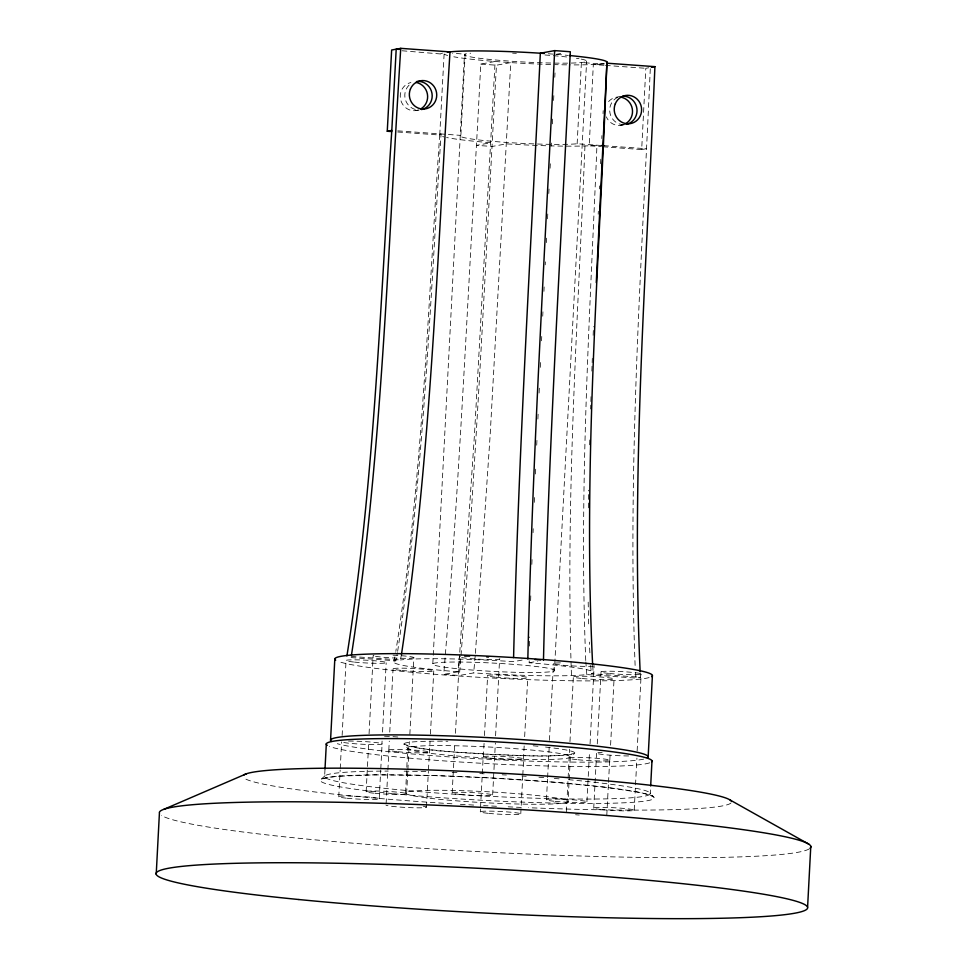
<?xml version="1.0" encoding="UTF-8"?>
<svg xmlns="http://www.w3.org/2000/svg" width="967" height="967" viewBox="0 0 967 967"><rect width="100%" height="100%" fill="white"/><g stroke="black" fill="none" stroke-linecap="round" stroke-linejoin="round"><path stroke-width="0.73" stroke-dasharray="4.83 3.63" d="M640.239 673.068L640.553 677.263L591.357 673.721A99.891 6.793 3 0 0 529.179 662.77L529.215 660.062M588.359 507.844L588.649 490.221M529.433 646.053L529.626 636.987M589.652 444.82L589.87 436.528M530.629 600.676L530.81 594.874M591.03 396.688L590.644 408.981M591.864 371.074L592.312 358.382M531.85 564.39L532.068 558.672M593.146 335.319L593.472 326.604M533.059 532.66L533.204 528.719M534.28 502.369L534.497 497.002M535.476 473.999L535.766 467.17M536.721 445.207L536.975 439.695M537.894 419.049L538.148 413.55M539.09 393.025L539.344 387.574M598.198 214.227L598.331 211.241M541.544 340.783L541.75 336.456M540.287 367.351L540.541 362.033M600.567 163.665L600.785 159.204M599.371 188.916L599.504 185.93M405.584 792.626L407.723 748.446L408.195 748.966L403.868 744.167C431.524 753.088 462.166 751.613 491.055 754.429C518.771 754.768 547.298 758.575 574.64 753.39L570.361 757.221A81.542 5.548 3 0 1 443.382 754.78A81.542 5.548 3 0 1 453.68 745.726A81.542 5.548 3 0 1 570.361 757.221L568.016 801.909A81.542 5.548 3 0 1 441.037 799.467A81.542 5.548 3 0 1 451.347 790.414A81.542 5.548 3 0 1 568.016 801.909M545.231 264.837L545.376 261.876M543.938 291.357L544.143 286.957M542.729 316.197L542.934 311.833M584.95 145.957C577.819 322.349 565.453 498.984 571.461 675.582M601.788 138.523L601.933 135.585M602.864 146.766L641.677 149.559L645.811 68.306L649.22 67.678M550.09 168.222L550.32 163.774M551.226 146.005L551.371 143.043M548.809 193.509L549.026 189.036M546.343 242.596L546.56 238.148M547.527 218.808L547.83 212.861M603.033 113.61L603.178 110.685M324.985 769.418L324.598 776.803L324.997 775.788L320.73 779.62L326.205 777.734L338.317 776.223L374.628 774.857L431.487 775.498L491.611 777.988L555.01 782.267L604.508 787.15L638.45 792.203L649.147 794.814L653.813 797.086L649.969 792.831L650.259 793.859L650.646 786.473M338.752 796.844L340.154 770.119M340.227 768.644L341.629 741.919M342.125 735.524L346.077 660.292M369.068 733.796L373.165 655.566M366.142 791.84L368.79 741.375M381.917 744.106L382.074 741.097M382.545 732.079L386.171 662.866M379.221 798.645L380.696 770.445M380.78 768.958L382.098 743.732M388.807 750.138L389.278 741.109M389.749 732.092L393.061 668.898M386.111 803.698L388.915 750.259M406.623 793.653L407.784 771.388M407.869 769.901L409.343 741.701M409.851 734.328L413.864 657.596A20.392 1.39 3 0 0 392.856 655.155M432.817 663.7L464.474 54.66M601.438 145.509L577.142 143.757A61.163 4.158 3 0 1 504.242 142.27A61.163 4.158 3 0 1 460.884 135.392L465.151 54.14L452.496 53.233M426.507 806.986L428.381 771.364M428.454 769.877L430.049 741.641M430.448 734.122L433.76 670.929M459.772 652.205L474.543 433.446L495.116 61.477L480.792 64.088L477.819 120.537C467.387 305.197 458.999 490.027 443.744 674.374L459.385 675.51L473.685 672.899A99.891 6.793 3 0 0 586.812 674.555L636.008 678.097L640.553 677.263M452.169 793.109L454.816 742.632M455.469 733.288L459.494 656.557M475.413 653.329L490.184 434.582L510.757 62.601L496.434 65.212L496.168 70.458C484.963 272.186 475.849 474.108 459.385 675.51M480.309 811.966L480.466 808.992M480.539 807.505L483.186 757.04M483.367 756.653L484.08 743.115M484.467 735.597L487.622 675.413M492.65 794.91L495.37 742.958M495.575 735.863L499.601 659.131M552.362 123.885L552.665 118.022M553.571 100.471L553.873 94.645M554.78 77.275L555.01 72.948M523.473 759.228L524.187 745.69M524.658 736.661L527.728 677.988M520.778 813.767L522.724 776.658M522.796 775.171L523.655 758.853M577.142 143.757L581.397 62.517L604.073 64.148M546.44 799.89L547.527 779.112M547.612 777.625L549.244 746.451M549.449 740.347L553.462 663.604M554.405 670.844A61.163 4.158 3 0 0 468.306 662.153A61.163 4.158 3 0 0 458.116 668.801A61.163 4.158 3 0 0 554.405 670.844L586.631 61.102M566.408 811.748L569.575 749.159M569.962 741.641L573.358 676.948M586.921 801.703L589.556 751.226M590.063 743.877L594.161 665.647M593.726 808.231L596.603 753.305M597.268 743.889L601.051 671.678M606.805 815.036L608.436 783.862M608.521 782.376L609.681 760.11M609.802 760.219L610.189 752.701M610.588 745.182L614.057 678.979M650.283 68.79C641.459 268.004 627.402 467.545 635.174 667M637.132 750.984L641.157 674.241M634.207 810.032L635.452 786.28M635.524 784.793L636.927 758.08M439.731 134.788C427.716 307.071 422.821 480.526 395.829 651.359M459.555 654.816L458.044 671.775L443.744 674.374M475.196 655.952L473.685 672.899M394.04 661.658L395.576 652.834M397.655 651.299C423.328 480.031 429.964 306.599 441.073 133.966A81.687 5.56 3 0 0 443.986 136.903M351.142 657.596L395.866 660.812L397.401 652.725M351.214 656.436L400.411 659.977L401.438 654.586M555.977 54.345L561.706 53.306M415.701 110.625L419.11 110.008M620.488 96.434L617.079 97.063A14.275 13.683 79.7 0 0 607.022 103.807M620.584 125.372L625.129 124.55M641.677 149.559L646.222 148.737L604.423 145.727M522.12 660.074L513.537 661.646A99.891 6.793 3 0 0 400.411 659.977M529.179 662.77L537.761 661.198M402.103 50.767L444.602 54.297A81.542 5.548 3 0 0 447.648 55.47M604 65.297L593.327 64.523L589.205 145.787L601.365 146.658M605.499 65.405L645.811 68.306M480.792 64.088L496.434 65.212M397.775 130.847L460.884 135.392M397.715 131.995L439.731 135.029L444.131 53.789A81.542 5.548 3 0 1 444.457 53.173M590.68 665.489L591.357 673.721M586.812 674.555L585.845 661.936M635.585 672.548L636.008 678.097M585.736 660.485C578.822 488.698 589.93 316.801 596.953 145.183A81.687 5.56 3 0 1 506.466 143.853L492.143 146.464L476.501 145.34L490.825 142.729A81.687 5.56 3 0 1 446.597 137.495M592.711 665.586L593.194 672.875M589.87 652.81L589.338 642.1M588.673 623.872L588.19 602.054M643.659 759.119A159.023 10.818 3 0 1 493.653 759.566A159.023 10.818 3 0 1 337.314 743.708M649.111 677.577A159.023 10.818 3 0 1 493.835 678.109A159.023 10.818 3 0 1 338.208 661.392M628.61 755.952A20.392 1.39 3 0 1 601.414 754.308A20.392 1.39 3 0 1 602.163 752.483M384.528 736.225A20.392 1.39 3 0 1 400.459 737.253M413.828 657.548A20.392 1.39 3 0 1 395.551 658.068A20.392 1.39 3 0 1 373.347 655.711M373.467 655.288A20.392 1.39 3 0 1 373.939 655.179M593.4 666.021A20.392 1.39 3 0 1 562.008 665.139A20.392 1.39 3 0 1 562.129 662.878M499.794 658.745A20.392 1.39 3 0 1 476.985 659.083A20.392 1.39 3 0 1 460.473 656.363M348.519 741.085A20.392 1.39 3 0 1 378.919 742.958A20.392 1.39 3 0 1 370.542 744.53A20.392 1.39 3 0 1 342.439 742.221M458.044 671.775A99.891 6.793 3 0 1 395.866 660.812M604.278 63.435A81.542 5.548 3 0 1 570.506 64.886M566.662 64.849A81.542 5.548 3 0 1 554.695 64.62M550.622 64.499A81.542 5.548 3 0 1 453.825 56.799M548.349 53.765A81.542 5.548 3 0 1 568.185 55.409M601.087 63.931A81.542 5.548 3 0 1 596.542 64.753M440.916 53.56A81.542 5.548 3 0 1 442.548 53.161M581.24 59.108A61.163 4.158 3 0 1 524.585 62.033A61.163 4.158 3 0 1 470.675 53.221M512.619 53.161A61.163 4.158 3 0 1 516.342 53.318M544.941 54.974A61.163 4.158 3 0 1 567.158 57.029M576.392 58.262A61.163 4.158 3 0 1 578.979 58.685M415.266 109.44A14.275 13.683 79.7 0 1 410.443 83.984M623.86 124.634A14.275 13.683 79.7 0 1 617.756 97.304M418.288 110.057A14.275 13.683 79.7 0 1 400.749 100.109A14.275 13.683 79.7 0 1 410.89 82.533M623.171 124.803A14.275 13.683 79.7 0 1 606.333 116.874M545.533 747.056A85.628 5.826 3 0 1 546.899 755.831A85.628 5.826 3 0 1 419.883 748.289A85.628 5.826 3 0 1 447.842 741.254M533.155 745.787A85.628 5.826 3 0 1 538.583 746.319M649.703 762.818A163.097 11.096 3 0 1 491.659 763.821A163.097 11.096 3 0 1 329.505 746.451M568.451 779.668A163.097 11.096 3 0 1 616.873 798.573A163.097 11.096 3 0 1 372.428 786.945A163.097 11.096 3 0 1 388.226 771.098M404.121 771.183A163.097 11.096 3 0 1 428.623 771.654M452.145 772.391A163.097 11.096 3 0 1 459.422 772.669M479.801 773.588A163.097 11.096 3 0 1 484.201 773.805M502.163 774.785A163.097 11.096 3 0 1 506.394 775.038M521.95 776.018A163.097 11.096 3 0 1 526.205 776.308M538.945 777.226A163.097 11.096 3 0 1 544.542 777.649M554.272 778.435A163.097 11.096 3 0 1 561.078 779.015M730.883 803.069A244.639 16.644 3 0 1 528.526 807.711M521.286 807.421A244.639 16.644 3 0 1 508.183 806.829M496.482 806.273A244.639 16.644 3 0 1 483.573 805.608M473.637 805.064A244.639 16.644 3 0 1 459.192 804.23M451.94 803.782A244.639 16.644 3 0 1 244.385 778.302M809.053 848.99A326.193 22.181 3 0 1 485.893 852.024A326.193 22.181 3 0 1 161.32 815.314M423.22 806.2A20.392 1.39 3 0 1 412.353 807.723A20.392 1.39 3 0 1 385.918 805.052M579.257 815.048A20.392 1.39 3 0 1 575.546 814.722M491.792 758.479A20.392 1.39 3 0 0 523.703 759.119A20.392 1.39 3 0 0 494.753 756.23A20.392 1.39 3 0 0 491.792 758.479M496.059 677.226A20.392 1.39 3 0 0 527.97 677.867A20.392 1.39 3 0 0 499.02 674.99A20.392 1.39 3 0 0 496.059 677.226M578.048 759.76A20.392 1.39 3 0 0 609.754 760.364A20.392 1.39 3 0 0 580.538 757.487A20.392 1.39 3 0 0 578.048 759.76M582.303 678.52A20.392 1.39 3 0 0 614.021 679.112A20.392 1.39 3 0 0 584.793 676.247A20.392 1.39 3 0 0 582.303 678.52M609.476 673.491A20.392 1.39 3 0 0 641.387 674.132A20.392 1.39 3 0 0 612.437 671.255A20.392 1.39 3 0 0 609.476 673.491M397.751 751.71A20.392 1.39 3 0 0 429.457 752.314A20.392 1.39 3 0 0 400.241 749.449A20.392 1.39 3 0 0 397.751 751.71M402.006 670.469A20.392 1.39 3 0 0 433.724 671.074A20.392 1.39 3 0 0 404.496 668.197A20.392 1.39 3 0 0 402.006 670.469M354.502 662.105A20.392 1.39 3 0 0 386.413 662.758A20.392 1.39 3 0 0 357.464 659.869A20.392 1.39 3 0 0 354.502 662.105M393.412 793.665A167.17 11.374 3 0 0 653.728 798.657A167.17 11.374 3 0 0 414.541 775.099A167.17 11.374 3 0 0 393.412 793.665M602.139 809.645A20.392 1.39 3 0 0 634.231 810.322A20.392 1.39 3 0 0 605.535 807.421A20.392 1.39 3 0 0 602.139 809.645M555.239 801.353A20.392 1.39 3 0 0 586.981 801.957A20.392 1.39 3 0 0 557.814 799.08A20.392 1.39 3 0 0 555.239 801.353M460.582 794.523A20.392 1.39 3 0 0 492.674 795.2A20.392 1.39 3 0 0 463.979 792.311A20.392 1.39 3 0 0 460.582 794.523M374.942 793.303A20.392 1.39 3 0 0 406.684 793.907A20.392 1.39 3 0 0 377.517 791.03A20.392 1.39 3 0 0 374.942 793.303M347.153 798.258A20.392 1.39 3 0 0 379.257 798.935A20.392 1.39 3 0 0 350.55 796.046A20.392 1.39 3 0 0 347.153 798.258M488.71 813.38A20.392 1.39 3 0 0 520.802 814.057A20.392 1.39 3 0 0 492.106 811.168A20.392 1.39 3 0 0 488.71 813.38"/><path stroke-width="1.45" d="M513.586 657.584C518.385 455.977 530.52 254.623 540.335 53.221L554.659 50.61L570.3 51.734C560.389 254.49 548.132 457.198 543.478 660.159M527.837 659.035C532.491 456.061 544.747 253.366 554.659 50.61M606.901 62.396C599.455 262.758 582.69 463.58 592.614 664.136M596.276 282.642L606.962 62.021M607.119 63.206L654.901 66.65C646.572 268.101 631.064 469.986 640.142 671.666M156.219 874.156L159.41 813.211A326.193 22.181 3 0 1 493.762 808.001A326.193 22.181 3 0 1 809.971 848.337M325.009 768.91L326.326 743.792M330.557 740.263L334.812 659.011M648.156 756.774L652.411 675.522M650.67 785.966L651.988 760.848M807.59 907.239L810.781 846.306M401.438 654.586C431.415 455.131 437.326 252.955 450.006 51.892L400.749 48.35C387.731 250.731 382.497 454.381 351.468 655.058M391.744 131.572L387.259 131.246L391.647 50.006L400.749 48.35M346.911 655.904C374.543 482.146 380.055 305.729 391.804 130.412L396.204 49.184L399.19 49.39M163.979 809.282L246.392 773.781M651.492 67.267L654.901 66.65M387.259 131.246L391.804 130.412M601.438 145.509L604.423 145.727M534.944 659.542L540.638 659.953M730.061 799.975L808.883 844.215M331.512 741.471A159.023 10.818 3 0 1 488.649 737.652A159.023 10.818 3 0 1 647.346 757.85M335.694 660.171A159.023 10.818 3 0 1 493.255 656.424A159.023 10.818 3 0 1 651.601 676.598M464.692 656.109A20.392 1.39 3 0 1 469.648 656.109M486.667 656.907A20.392 1.39 3 0 1 488.456 657.052M569.442 55.518A81.542 5.548 3 0 1 606.454 62.758M447.37 52.278A81.542 5.548 3 0 1 544.385 53.487M416.729 81.482A14.275 13.683 79.7 0 1 431.983 93.34A14.275 13.683 79.7 0 1 421.539 109.585M622.893 96.144A14.275 13.683 79.7 0 1 626.423 124.332M415.919 82.4A14.275 13.683 79.7 0 1 420.814 108.908M620.802 97.147A14.275 13.683 79.7 0 1 625.697 123.655M327.257 745.352A163.097 11.096 3 0 1 486.147 741.314A163.097 11.096 3 0 1 651.577 761.863M243.563 775.208A244.639 16.644 3 0 1 493.726 772.826A244.639 16.644 3 0 1 731.487 801.546M410.383 89.133A14.275 13.683 79.7 0 0 424.791 108.969A14.275 13.683 79.7 0 0 433.929 86.329A14.275 13.683 79.7 0 0 410.383 89.133M615.266 103.88A14.275 13.683 79.7 0 0 629.674 123.716A14.275 13.683 79.7 0 0 638.812 101.076A14.275 13.683 79.7 0 0 615.266 103.88M298.863 899.528A326.193 22.181 3 0 0 806.78 909.27A326.193 22.181 3 0 0 340.07 863.301A326.193 22.181 3 0 0 298.863 899.528"/></g></svg>
